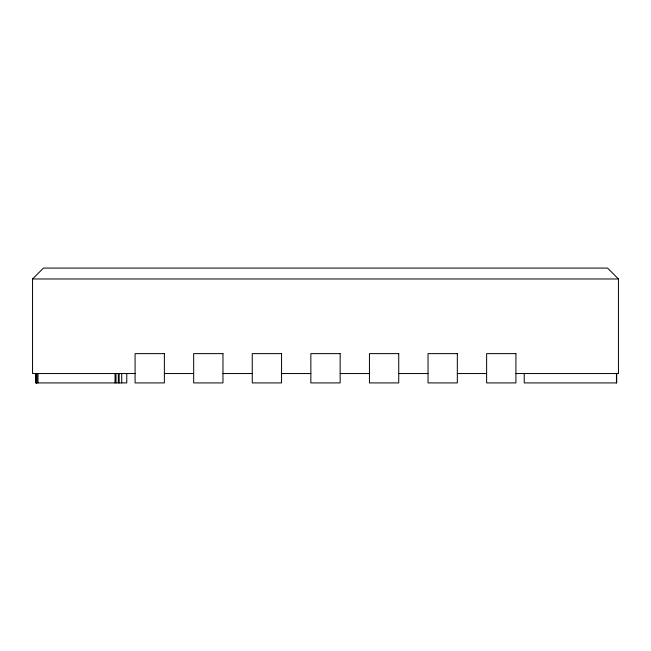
<?xml version="1.0" encoding="UTF-8"?>
<svg xmlns="http://www.w3.org/2000/svg" width="651" height="651" viewBox="0 0 651 651"><rect width="100%" height="100%" fill="white"/><g stroke="black" fill="none" stroke-linecap="round" stroke-linejoin="round"><path stroke-width="0.98" d="M135.082 373.544L32.55 373.544L32.55 278.978L43.446 268.082L607.554 268.082L618.45 278.978L618.45 373.544L515.918 373.544M32.55 278.978L618.45 278.978M164.377 373.544L193.672 373.544M222.968 373.544L252.262 373.544M281.558 373.544L310.852 373.544M340.147 373.544L369.442 373.544M398.738 373.544L428.032 373.544M457.327 373.544L486.623 373.544M616.692 373.544L616.692 382.918L524.234 382.918L524.234 373.544M616.456 373.544L616.456 382.918M126.766 373.544L126.766 382.918L35.715 382.918L35.715 373.544M121.721 373.544L121.721 382.918M119.149 373.544L119.149 382.918M118.327 373.544L118.327 382.918M115.984 373.544L115.984 382.918M115.048 373.544L115.048 382.918M38.059 373.544L37.937 382.918M36.887 373.544L36.887 382.918M36.537 373.544L36.537 382.918M36.415 373.544L36.415 382.918M35.951 373.544L35.951 382.918M164.377 353.623L135.082 353.623L135.082 382.918L164.377 382.918L164.377 353.623M222.968 353.623L193.672 353.623L193.672 382.918L222.968 382.918L222.968 353.623M281.558 353.623L252.262 353.623L252.262 382.918L281.558 382.918L281.558 353.623M340.147 353.623L310.852 353.623L310.852 382.918L340.147 382.918L340.147 353.623M398.738 353.623L369.442 353.623L369.442 382.918L398.738 382.918L398.738 353.623M457.327 353.623L428.032 353.623L428.032 382.918L457.327 382.918L457.327 353.623M515.918 353.623L486.623 353.623L486.623 382.918L515.918 382.918L515.918 353.623"/></g></svg>
